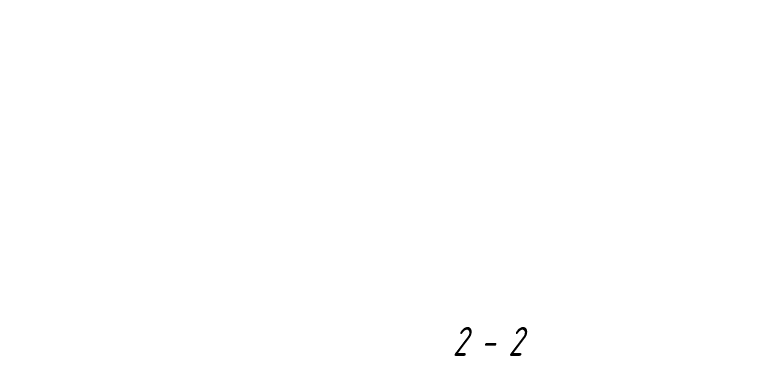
# Model space of a CAD drawing. Header units: millimetres. Extents: x 18535 to 117897, y 11356 to 27315.
# Drawn here: x 57251 to 58264, y 23052 to 23536 of the extents above; entities that cross this region are included whole.
import ezdxf
from ezdxf import colors
from ezdxf.entities.mleader import LeaderData, LeaderLine
from ezdxf.enums import TextEntityAlignment as Align
from ezdxf.math import Vec2, Vec3

# ---------------------------------------------------------------- set-up
doc = ezdxf.new("R2010")
doc.units = ezdxf.units.MM
doc.layers.add('Обозначения', color=102, linetype='Continuous', lineweight=25)
doc.styles.add('!Жартун', font='simplex.shx', dxfattribs={"width": 0.7, "oblique": 15, "height": 3})

# ---------------------------------------------------------------- blocks, each defined once
blk = doc.blocks.new('_None')

msp = doc.modelspace()

# ---------------------------------------------------------------- texts
at = {"layer": 'Обозначения', "style": '!Жартун', "oblique": 15, "width": 0.7}
msp.add_text('2 - 2', height=40, dxfattribs=at).set_placement((57905.6, 23063.7), align=Align.CENTER)

# ---------------------------------------------------------------- leaders
at = {"layer": 'Обозначения'}
ml = msp.add_multileader_mtext('Standard', dxfattribs=at)
ml.set_content('Блок анкерный БА1,\\P1шт', color=256, style='!Жартун')
ml.set_leader_properties()
ml.set_arrow_properties(name='NONE')
ml.build(insert=Vec2(0, 0))
ml.multileader.update_dxf_attribs({"text_left_attachment_type": 6, "text_right_attachment_type": 6, "dogleg_length": 2, "arrow_head_size": 125, "scale": 50})
ctx = ml.context
ctx.base_point, ctx.scale, ctx.char_height, ctx.arrow_head_size, ctx.landing_gap_size, ctx.plane_origin = Vec3(28635.1, 23046.1), 50, 150, 125, 100, Vec3(27324.5, 24027.7)
ctx.left_attachment, ctx.right_attachment = 6, 6
notes = []
notes.append((ctx, [(0, (1, 1, 0), (28535.1, 23046.1), (1, 0), 100, [(0, [(27333.7, 23536.4)], 0, [])])]))
ctx.mtext.insert, ctx.mtext.width, ctx.mtext.flow_direction = Vec3(28735.1, 23226.1), 1708.369, 5
for ctx, leaders in notes:
    for number, flags, end, landing, length, lines in leaders:
        leader = LeaderData()
        leader.index, (leader.has_last_leader_line, leader.has_dogleg_vector, leader.attachment_direction) = number, flags
        leader.last_leader_point, leader.dogleg_vector, leader.dogleg_length = Vec3(end), Vec3(landing), length
        for number, points, colour, breaks in lines:
            line = LeaderLine()
            line.index, line.vertices, line.color, line.breaks = number, Vec3.list(points), colors.encode_raw_color(colour), breaks
            leader.lines.append(line)
        ctx.leaders.append(leader)

doc.saveas('drawing.dxf')
